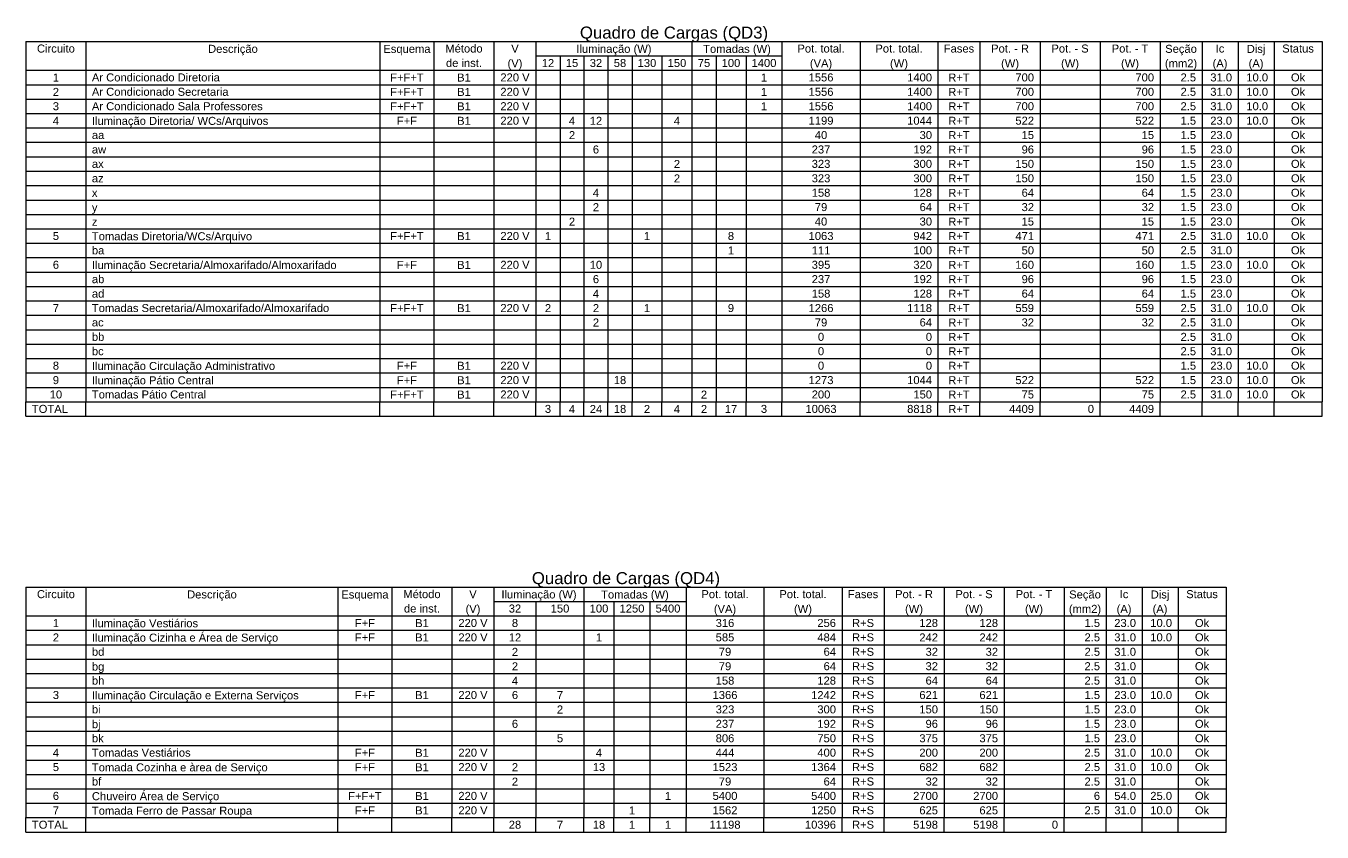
# Model space of a CAD drawing. Extents: x 175 to 700, y 53 to 250.
# Drawn here: x 564.85 to 582, y 187.68 to 198.34 of the extents above; entities that cross this region are included whole.
import ezdxf

# ---------------------------------------------------------------- set-up
doc = ezdxf.new("R2010")
doc.units = 0
doc.header["$LTSCALE"] = 2
for name, color, linetype, lineweight in [('DI-Linhas do quadro', 1, 'CONTINUOUS', 30), ('DI-Textos do quadro', 7, 'CONTINUOUS', 20), ('DI-Título do quadro', 1, 'CONTINUOUS', 30)]:
    doc.layers.add(name, color=color, linetype=linetype, lineweight=lineweight)
doc.styles.add('Arial', font='arial.ttf')

msp = doc.modelspace()

# ---------------------------------------------------------------- linework, layer by layer
at = {"layer": 'DI-Linhas do quadro', "linetype": 'Continuous'}
for p, q in [((564.847, 198.136), (582.003, 198.136)), ((564.847, 198.136), (564.847, 193.371)), ((565.641, 198.136), (565.641, 193.371)), ((569.533, 198.136), (569.533, 193.371)), ((570.248, 198.136), (570.248, 193.371)), ((571.042, 198.136), (571.042, 193.371)), ((571.598, 198.136), (571.598, 193.371)), ((573.663, 198.136), (573.663, 193.371)), ((574.854, 198.136), (574.854, 193.371)), ((575.887, 198.136), (575.887, 193.371)), ((576.919, 198.136), (576.919, 193.371)), ((577.475, 198.136), (577.475, 193.371)), ((578.27, 198.136), (578.27, 193.371)), ((579.064, 198.136), (579.064, 193.371)), ((579.858, 198.136), (579.858, 193.371)), ((580.414, 198.136), (580.414, 193.371)), ((580.891, 198.136), (580.891, 193.371)), ((581.367, 198.136), (581.367, 193.371)), ((582.003, 198.136), (582.003, 193.371)), ((571.598, 197.945), (573.663, 197.945)), ((571.916, 197.945), (571.916, 193.371)), ((572.233, 197.945), (572.233, 193.371)), ((572.551, 197.945), (572.551, 193.371)), ((572.869, 197.945), (572.869, 193.371)), ((573.266, 197.945), (573.266, 193.371)), ((573.663, 197.945), (574.854, 197.945)), ((573.981, 197.945), (573.981, 193.371)), ((574.378, 197.945), (574.378, 193.371)), ((564.847, 197.755), (582.003, 197.755)), ((564.847, 197.564), (582.003, 197.564)), ((564.847, 197.374), (582.003, 197.374)), ((564.847, 197.183), (582.003, 197.183)), ((564.847, 196.992), (582.003, 196.992)), ((564.847, 196.802), (582.003, 196.802)), ((564.847, 196.611), (582.003, 196.611)), ((564.847, 196.42), (582.003, 196.42)), ((564.847, 196.23), (582.003, 196.23)), ((564.847, 196.039), (582.003, 196.039)), ((564.847, 195.849), (582.003, 195.849)), ((564.847, 195.658), (582.003, 195.658)), ((564.847, 195.467), (582.003, 195.467)), ((564.847, 195.277), (582.003, 195.277)), ((564.847, 195.086), (582.003, 195.086)), ((564.847, 194.896), (582.003, 194.896)), ((564.847, 194.705), (582.003, 194.705)), ((564.847, 194.514), (582.003, 194.514)), ((564.847, 194.324), (582.003, 194.324)), ((564.847, 194.133), (582.003, 194.133)), ((564.847, 193.942), (582.003, 193.942)), ((564.847, 193.752), (582.003, 193.752)), ((564.847, 193.561), (582.003, 193.561)), ((564.847, 193.371), (582.003, 193.371)), ((564.847, 193.18), (564.847, 193.371)), ((564.847, 193.18), (564.847, 193.371)), ((565.641, 193.18), (565.641, 193.371)), ((569.533, 193.18), (569.533, 193.371)), ((570.248, 193.18), (570.248, 193.371)), ((571.042, 193.18), (571.042, 193.371)), ((571.598, 193.18), (571.598, 193.371)), ((571.916, 193.18), (571.916, 193.371)), ((572.233, 193.18), (572.233, 193.371)), ((572.551, 193.18), (572.551, 193.371)), ((572.869, 193.18), (572.869, 193.371)), ((573.266, 193.18), (573.266, 193.371)), ((573.663, 193.18), (573.663, 193.371)), ((573.981, 193.18), (573.981, 193.371)), ((574.378, 193.18), (574.378, 193.371)), ((574.854, 193.18), (574.854, 193.371)), ((575.887, 193.18), (575.887, 193.371)), ((576.919, 193.18), (576.919, 193.371)), ((577.475, 193.18), (577.475, 193.371)), ((578.27, 193.18), (578.27, 193.371)), ((579.064, 193.18), (579.064, 193.371)), ((579.858, 193.18), (579.858, 193.371)), ((580.414, 193.18), (580.414, 193.371)), ((580.891, 193.18), (580.891, 193.371)), ((581.367, 193.18), (581.367, 193.371)), ((582.003, 193.18), (582.003, 193.371)), ((564.847, 193.18), (582.003, 193.18)), ((564.847, 190.921), (580.732, 190.921)), ((564.847, 190.921), (564.847, 187.871)), ((565.641, 190.921), (565.641, 187.871)), ((568.977, 190.921), (568.977, 187.871)), ((569.692, 190.921), (569.692, 187.871)), ((570.486, 190.921), (570.486, 187.871)), ((571.042, 190.921), (571.042, 187.871)), ((572.233, 190.921), (572.233, 187.871)), ((573.584, 190.921), (573.584, 187.871)), ((574.616, 190.921), (574.616, 187.871)), ((575.649, 190.921), (575.649, 187.871)), ((576.205, 190.921), (576.205, 187.871)), ((576.999, 190.921), (576.999, 187.871)), ((577.793, 190.921), (577.793, 187.871)), ((578.587, 190.921), (578.587, 187.871)), ((579.143, 190.921), (579.143, 187.871)), ((579.62, 190.921), (579.62, 187.871)), ((580.096, 190.921), (580.096, 187.871)), ((580.732, 190.921), (580.732, 187.871)), ((571.042, 190.73), (572.233, 190.73)), ((571.598, 190.73), (571.598, 187.871)), ((572.233, 190.73), (573.584, 190.73)), ((572.63, 190.73), (572.63, 187.871)), ((573.107, 190.73), (573.107, 187.871)), ((564.847, 190.539), (580.732, 190.539)), ((564.847, 190.349), (580.732, 190.349)), ((564.847, 190.158), (580.732, 190.158)), ((564.847, 189.968), (580.732, 189.968)), ((564.847, 189.777), (580.732, 189.777)), ((564.847, 189.586), (580.732, 189.586)), ((564.847, 189.396), (580.732, 189.396)), ((564.847, 189.205), (580.732, 189.205)), ((564.847, 189.014), (580.732, 189.014)), ((564.847, 188.824), (580.732, 188.824)), ((564.847, 188.633), (580.732, 188.633)), ((564.847, 188.443), (580.732, 188.443)), ((564.847, 188.252), (580.732, 188.252)), ((564.847, 188.061), (580.732, 188.061)), ((564.847, 187.871), (580.732, 187.871)), ((564.847, 187.68), (564.847, 187.871)), ((564.847, 187.68), (564.847, 187.871)), ((565.641, 187.68), (565.641, 187.871)), ((568.977, 187.68), (568.977, 187.871)), ((569.692, 187.68), (569.692, 187.871)), ((570.486, 187.68), (570.486, 187.871)), ((571.042, 187.68), (571.042, 187.871)), ((571.598, 187.68), (571.598, 187.871)), ((572.233, 187.68), (572.233, 187.871)), ((572.63, 187.68), (572.63, 187.871)), ((573.107, 187.68), (573.107, 187.871)), ((573.584, 187.68), (573.584, 187.871)), ((574.616, 187.68), (574.616, 187.871)), ((575.649, 187.68), (575.649, 187.871)), ((576.205, 187.68), (576.205, 187.871)), ((576.999, 187.68), (576.999, 187.871)), ((577.793, 187.68), (577.793, 187.871)), ((578.587, 187.68), (578.587, 187.871)), ((579.143, 187.68), (579.143, 187.871)), ((579.62, 187.68), (579.62, 187.871)), ((580.096, 187.68), (580.096, 187.871)), ((580.732, 187.68), (580.732, 187.871)), ((564.847, 187.68), (580.732, 187.68))]:
    msp.add_line(p, q, dxfattribs=at)

# ---------------------------------------------------------------- texts
at = {"layer": 'DI-Textos do quadro', "line_spacing_factor": 0.798, "style": 'Arial'}
for s, insert, char_height, width, attachment_point in [('Circuito', (565.244, 197.988), 0.1059, 1.01664, 8), ('Descrição', (567.587, 197.953), 0.1059, 1.14372, 8), ('Esquema', (569.89, 197.953), 0.1059, 0.88956, 8), ('Método', (570.645, 197.988), 0.1059, 0.76248, 8), ('V', (571.32, 197.988), 0.106, 0.12708, 8), ('Iluminação (W)', (572.63, 197.953), 0.1059, 1.77912, 8), ('Tomadas (W)', (574.259, 197.953), 0.1059, 1.39788, 8), ('Pot. total.', (575.371, 197.988), 0.1059, 1.39788, 8), ('Pot. total.', (576.403, 197.988), 0.1059, 1.39788, 8), ('Fases', (577.197, 197.988), 0.1059, 0.6354, 8), ('Pot. - R', (577.873, 197.988), 0.1059, 1.01664, 8), ('Pot. - S', (578.667, 197.988), 0.1059, 1.01664, 8), ('Pot. - T', (579.461, 197.988), 0.1059, 1.01664, 8), ('Seção', (580.136, 197.953), 0.1059, 0.6354, 8), ('Ic', (580.652, 197.988), 0.1059, 0.25416, 8), ('Disj', (581.129, 197.953), 0.1059, 0.50832, 8), ('Status', (581.685, 197.988), 0.1059, 0.76248, 8), ('de inst.', (570.645, 197.797), 0.1059, 1.01664, 8), ('(V)', (571.32, 197.762), 0.1059, 0.38124, 8), ('12', (571.757, 197.797), 0.1059, 0.25416, 8), ('15', (572.075, 197.797), 0.1059, 0.25416, 8), ('32', (572.392, 197.797), 0.1059, 0.25416, 8), ('58', (572.71, 197.797), 0.1059, 0.25416, 8), ('130', (573.067, 197.797), 0.1059, 0.38124, 8), ('150', (573.464, 197.797), 0.1059, 0.38124, 8), ('75', (573.822, 197.797), 0.1059, 0.25416, 8), ('100', (574.179, 197.797), 0.1059, 0.38124, 8), ('1400', (574.616, 197.797), 0.1059, 0.50832, 8), ('(VA)', (575.371, 197.762), 0.1059, 0.50832, 8), ('(W)', (576.403, 197.762), 0.1059, 0.38124, 8), ('(W)', (577.873, 197.762), 0.1059, 0.38124, 8), ('(W)', (578.667, 197.762), 0.1059, 0.38124, 8), ('(W)', (579.461, 197.762), 0.1059, 0.38124, 8), ('(mm2)', (580.136, 197.762), 0.1059, 0.6354, 8), ('(A)', (580.652, 197.762), 0.1059, 0.38124, 8), ('(A)', (581.129, 197.762), 0.1059, 0.38124, 8), ('1', (565.244, 197.606), 0.106, 0.12708, 8), ('Ar Condicionado Diretoria', (565.72, 197.606), 0.1059, 3.177, 7), ('F+F+T', (569.89, 197.606), 0.1059, 0.6354, 8), ('B1', (570.645, 197.606), 0.1059, 0.25416, 8), ('220 V', (571.32, 197.606), 0.1059, 0.6354, 8), ('1', (574.616, 197.606), 0.106, 0.12708, 8), ('1556', (575.371, 197.606), 0.1059, 0.50832, 8), ('1400', (576.84, 197.606), 0.1059, 0.50832, 9), ('R+T', (577.197, 197.606), 0.1059, 0.38124, 8), ('700', (578.19, 197.606), 0.1059, 0.38124, 9), ('700', (579.779, 197.606), 0.1059, 0.38124, 9), ('2.5', (580.335, 197.606), 0.1059, 0.38124, 9), ('31.0', (580.811, 197.606), 0.1059, 0.50832, 9), ('10.0', (581.288, 197.606), 0.1059, 0.50832, 9), ('Ok', (581.685, 197.606), 0.1059, 0.25416, 8), ('2', (565.244, 197.416), 0.106, 0.12708, 8), ('Ar Condicionado Secretaria', (565.72, 197.416), 0.1059, 3.30408, 7), ('F+F+T', (569.89, 197.416), 0.1059, 0.6354, 8), ('B1', (570.645, 197.416), 0.1059, 0.25416, 8), ('220 V', (571.32, 197.416), 0.1059, 0.6354, 8), ('1', (574.616, 197.416), 0.106, 0.12708, 8), ('1556', (575.371, 197.416), 0.1059, 0.50832, 8), ('1400', (576.84, 197.416), 0.1059, 0.50832, 9), ('R+T', (577.197, 197.416), 0.1059, 0.38124, 8), ('700', (578.19, 197.416), 0.1059, 0.38124, 9), ('700', (579.779, 197.416), 0.1059, 0.38124, 9), ('2.5', (580.335, 197.416), 0.1059, 0.38124, 9), ('31.0', (580.811, 197.416), 0.1059, 0.50832, 9), ('10.0', (581.288, 197.416), 0.1059, 0.50832, 9), ('Ok', (581.685, 197.416), 0.1059, 0.25416, 8), ('3', (565.244, 197.225), 0.106, 0.12708, 8), ('Ar Condicionado Sala Professores', (565.72, 197.225), 0.1059, 4.06656, 7), ('F+F+T', (569.89, 197.225), 0.1059, 0.6354, 8), ('B1', (570.645, 197.225), 0.1059, 0.25416, 8), ('220 V', (571.32, 197.225), 0.1059, 0.6354, 8), ('1', (574.616, 197.225), 0.106, 0.12708, 8), ('1556', (575.371, 197.225), 0.1059, 0.50832, 8), ('1400', (576.84, 197.225), 0.1059, 0.50832, 9), ('R+T', (577.197, 197.225), 0.1059, 0.38124, 8), ('700', (578.19, 197.225), 0.1059, 0.38124, 9), ('700', (579.779, 197.225), 0.1059, 0.38124, 9), ('2.5', (580.335, 197.225), 0.1059, 0.38124, 9), ('31.0', (580.811, 197.225), 0.1059, 0.50832, 9), ('10.0', (581.288, 197.225), 0.1059, 0.50832, 9), ('Ok', (581.685, 197.225), 0.1059, 0.25416, 8), ('4', (565.244, 197.034), 0.106, 0.12708, 8), ('Iluminação Diretoria/ WCs/Arquivos', (565.72, 197), 0.1059, 4.32072, 7), ('F+F', (569.89, 197.034), 0.1059, 0.38124, 8), ('B1', (570.645, 197.034), 0.1059, 0.25416, 8), ('220 V', (571.32, 197.034), 0.1059, 0.6354, 8), ('4', (572.075, 197.034), 0.106, 0.12708, 8), ('12', (572.392, 197.034), 0.1059, 0.25416, 8), ('4', (573.464, 197.034), 0.106, 0.12708, 8), ('1199', (575.371, 197.034), 0.1059, 0.50832, 8), ('1044', (576.84, 197.034), 0.1059, 0.50832, 9), ('R+T', (577.197, 197.034), 0.1059, 0.38124, 8), ('522', (578.19, 197.034), 0.1059, 0.38124, 9), ('522', (579.779, 197.034), 0.1059, 0.38124, 9), ('1.5', (580.335, 197.034), 0.1059, 0.38124, 9), ('23.0', (580.811, 197.034), 0.1059, 0.50832, 9), ('10.0', (581.288, 197.034), 0.1059, 0.50832, 9), ('Ok', (581.685, 197.034), 0.1059, 0.25416, 8), ('2', (572.075, 196.844), 0.106, 0.12708, 8), ('40', (575.371, 196.844), 0.1059, 0.25416, 8), ('30', (576.84, 196.844), 0.1059, 0.25416, 9), ('R+T', (577.197, 196.844), 0.1059, 0.38124, 8), ('15', (578.19, 196.844), 0.1059, 0.25416, 9), ('15', (579.779, 196.844), 0.1059, 0.25416, 9), ('1.5', (580.335, 196.844), 0.1059, 0.38124, 9), ('23.0', (580.811, 196.844), 0.1059, 0.50832, 9), ('Ok', (581.685, 196.844), 0.1059, 0.25416, 8), ('aa', (565.72, 196.844), 0.1059, 0.25416, 7), ('aw', (565.72, 196.653), 0.1059, 0.25416, 7), ('6', (572.392, 196.653), 0.106, 0.12708, 8), ('237', (575.371, 196.653), 0.1059, 0.38124, 8), ('192', (576.84, 196.653), 0.1059, 0.38124, 9), ('R+T', (577.197, 196.653), 0.1059, 0.38124, 8), ('96', (578.19, 196.653), 0.1059, 0.25416, 9), ('96', (579.779, 196.653), 0.1059, 0.25416, 9), ('1.5', (580.335, 196.653), 0.1059, 0.38124, 9), ('23.0', (580.811, 196.653), 0.1059, 0.50832, 9), ('Ok', (581.685, 196.653), 0.1059, 0.25416, 8), ('ax', (565.72, 196.463), 0.1059, 0.25416, 7), ('2', (573.464, 196.463), 0.106, 0.12708, 8), ('323', (575.371, 196.463), 0.1059, 0.38124, 8), ('300', (576.84, 196.463), 0.1059, 0.38124, 9), ('R+T', (577.197, 196.463), 0.1059, 0.38124, 8), ('150', (578.19, 196.463), 0.1059, 0.38124, 9), ('150', (579.779, 196.463), 0.1059, 0.38124, 9), ('1.5', (580.335, 196.463), 0.1059, 0.38124, 9), ('23.0', (580.811, 196.463), 0.1059, 0.50832, 9), ('Ok', (581.685, 196.463), 0.1059, 0.25416, 8), ('az', (565.72, 196.272), 0.1059, 0.25416, 7), ('2', (573.464, 196.272), 0.106, 0.12708, 8), ('323', (575.371, 196.272), 0.1059, 0.38124, 8), ('300', (576.84, 196.272), 0.1059, 0.38124, 9), ('R+T', (577.197, 196.272), 0.1059, 0.38124, 8), ('150', (578.19, 196.272), 0.1059, 0.38124, 9), ('150', (579.779, 196.272), 0.1059, 0.38124, 9), ('1.5', (580.335, 196.272), 0.1059, 0.38124, 9), ('23.0', (580.811, 196.272), 0.1059, 0.50832, 9), ('Ok', (581.685, 196.272), 0.1059, 0.25416, 8), ('x', (565.72, 196.081), 0.106, 0.12708, 7), ('4', (572.392, 196.081), 0.106, 0.12708, 8), ('158', (575.371, 196.081), 0.1059, 0.38124, 8), ('128', (576.84, 196.081), 0.1059, 0.38124, 9), ('R+T', (577.197, 196.081), 0.1059, 0.38124, 8), ('64', (578.19, 196.081), 0.1059, 0.25416, 9), ('64', (579.779, 196.081), 0.1059, 0.25416, 9), ('1.5', (580.335, 196.081), 0.1059, 0.38124, 9), ('23.0', (580.811, 196.081), 0.1059, 0.50832, 9), ('Ok', (581.685, 196.081), 0.1059, 0.25416, 8), ('y', (565.72, 195.856), 0.106, 0.12708, 7), ('2', (572.392, 195.891), 0.106, 0.12708, 8), ('79', (575.371, 195.891), 0.1059, 0.25416, 8), ('64', (576.84, 195.891), 0.1059, 0.25416, 9), ('R+T', (577.197, 195.891), 0.1059, 0.38124, 8), ('32', (578.19, 195.891), 0.1059, 0.25416, 9), ('32', (579.779, 195.891), 0.1059, 0.25416, 9), ('1.5', (580.335, 195.891), 0.1059, 0.38124, 9), ('23.0', (580.811, 195.891), 0.1059, 0.50832, 9), ('Ok', (581.685, 195.891), 0.1059, 0.25416, 8), ('z', (565.72, 195.7), 0.106, 0.12708, 7), ('2', (572.075, 195.7), 0.106, 0.12708, 8), ('40', (575.371, 195.7), 0.1059, 0.25416, 8), ('30', (576.84, 195.7), 0.1059, 0.25416, 9), ('R+T', (577.197, 195.7), 0.1059, 0.38124, 8), ('15', (578.19, 195.7), 0.1059, 0.25416, 9), ('15', (579.779, 195.7), 0.1059, 0.25416, 9), ('1.5', (580.335, 195.7), 0.1059, 0.38124, 9), ('23.0', (580.811, 195.7), 0.1059, 0.50832, 9), ('Ok', (581.685, 195.7), 0.1059, 0.25416, 8), ('5', (565.244, 195.509), 0.106, 0.12708, 8), ('Tomadas Diretoria/WCs/Arquivo', (565.72, 195.475), 0.1059, 3.68532, 7), ('F+F+T', (569.89, 195.509), 0.1059, 0.6354, 8), ('B1', (570.645, 195.509), 0.1059, 0.25416, 8), ('220 V', (571.32, 195.509), 0.1059, 0.6354, 8), ('1', (571.757, 195.509), 0.106, 0.12708, 8), ('1', (573.067, 195.509), 0.106, 0.12708, 8), ('8', (574.179, 195.509), 0.106, 0.12708, 8), ('1063', (575.371, 195.509), 0.1059, 0.50832, 8), ('942', (576.84, 195.509), 0.1059, 0.38124, 9), ('R+T', (577.197, 195.509), 0.1059, 0.38124, 8), ('471', (578.19, 195.509), 0.1059, 0.38124, 9), ('471', (579.779, 195.509), 0.1059, 0.38124, 9), ('2.5', (580.335, 195.509), 0.1059, 0.38124, 9), ('31.0', (580.811, 195.509), 0.1059, 0.50832, 9), ('10.0', (581.288, 195.509), 0.1059, 0.50832, 9), ('Ok', (581.685, 195.509), 0.1059, 0.25416, 8), ('ba', (565.72, 195.319), 0.1059, 0.25416, 7), ('1', (574.179, 195.319), 0.106, 0.12708, 8), ('111', (575.371, 195.319), 0.1059, 0.38124, 8), ('100', (576.84, 195.319), 0.1059, 0.38124, 9), ('R+T', (577.197, 195.319), 0.1059, 0.38124, 8), ('50', (578.19, 195.319), 0.1059, 0.25416, 9), ('50', (579.779, 195.319), 0.1059, 0.25416, 9), ('2.5', (580.335, 195.319), 0.1059, 0.38124, 9), ('31.0', (580.811, 195.319), 0.1059, 0.50832, 9), ('Ok', (581.685, 195.319), 0.1059, 0.25416, 8), ('6', (565.244, 195.128), 0.106, 0.12708, 8), ('Iluminação Secretaria/Almoxarifado/Almoxarifado', (565.72, 195.094), 0.1059, 5.97276, 7), ('F+F', (569.89, 195.128), 0.1059, 0.38124, 8), ('B1', (570.645, 195.128), 0.1059, 0.25416, 8), ('220 V', (571.32, 195.128), 0.1059, 0.6354, 8), ('10', (572.392, 195.128), 0.1059, 0.25416, 8), ('395', (575.371, 195.128), 0.1059, 0.38124, 8), ('320', (576.84, 195.128), 0.1059, 0.38124, 9), ('R+T', (577.197, 195.128), 0.1059, 0.38124, 8), ('160', (578.19, 195.128), 0.1059, 0.38124, 9), ('160', (579.779, 195.128), 0.1059, 0.38124, 9), ('1.5', (580.335, 195.128), 0.1059, 0.38124, 9), ('23.0', (580.811, 195.128), 0.1059, 0.50832, 9), ('10.0', (581.288, 195.128), 0.1059, 0.50832, 9), ('Ok', (581.685, 195.128), 0.1059, 0.25416, 8), ('ab', (565.72, 194.938), 0.1059, 0.25416, 7), ('6', (572.392, 194.938), 0.106, 0.12708, 8), ('237', (575.371, 194.938), 0.1059, 0.38124, 8), ('192', (576.84, 194.938), 0.1059, 0.38124, 9), ('R+T', (577.197, 194.938), 0.1059, 0.38124, 8), ('96', (578.19, 194.938), 0.1059, 0.25416, 9), ('96', (579.779, 194.938), 0.1059, 0.25416, 9), ('1.5', (580.335, 194.938), 0.1059, 0.38124, 9), ('23.0', (580.811, 194.938), 0.1059, 0.50832, 9), ('Ok', (581.685, 194.938), 0.1059, 0.25416, 8), ('ad', (565.72, 194.747), 0.1059, 0.25416, 7), ('4', (572.392, 194.747), 0.106, 0.12708, 8), ('158', (575.371, 194.747), 0.1059, 0.38124, 8), ('128', (576.84, 194.747), 0.1059, 0.38124, 9), ('R+T', (577.197, 194.747), 0.1059, 0.38124, 8), ('64', (578.19, 194.747), 0.1059, 0.25416, 9), ('64', (579.779, 194.747), 0.1059, 0.25416, 9), ('1.5', (580.335, 194.747), 0.1059, 0.38124, 9), ('23.0', (580.811, 194.747), 0.1059, 0.50832, 9), ('Ok', (581.685, 194.747), 0.1059, 0.25416, 8), ('7', (565.244, 194.556), 0.106, 0.12708, 8), ('Tomadas Secretaria/Almoxarifado/Almoxarifado', (565.72, 194.556), 0.1059, 5.59152, 7), ('F+F+T', (569.89, 194.556), 0.1059, 0.6354, 8), ('B1', (570.645, 194.556), 0.1059, 0.25416, 8), ('220 V', (571.32, 194.556), 0.1059, 0.6354, 8), ('2', (571.757, 194.556), 0.106, 0.12708, 8), ('2', (572.392, 194.556), 0.106, 0.12708, 8), ('1', (573.067, 194.556), 0.106, 0.12708, 8), ('9', (574.179, 194.556), 0.106, 0.12708, 8), ('1266', (575.371, 194.556), 0.1059, 0.50832, 8), ('1118', (576.84, 194.556), 0.1059, 0.50832, 9), ('R+T', (577.197, 194.556), 0.1059, 0.38124, 8), ('559', (578.19, 194.556), 0.1059, 0.38124, 9), ('559', (579.779, 194.556), 0.1059, 0.38124, 9), ('2.5', (580.335, 194.556), 0.1059, 0.38124, 9), ('31.0', (580.811, 194.556), 0.1059, 0.50832, 9), ('10.0', (581.288, 194.556), 0.1059, 0.50832, 9), ('Ok', (581.685, 194.556), 0.1059, 0.25416, 8), ('ac', (565.72, 194.366), 0.1059, 0.25416, 7), ('2', (572.392, 194.366), 0.106, 0.12708, 8), ('79', (575.371, 194.366), 0.1059, 0.25416, 8), ('64', (576.84, 194.366), 0.1059, 0.25416, 9), ('R+T', (577.197, 194.366), 0.1059, 0.38124, 8), ('32', (578.19, 194.366), 0.1059, 0.25416, 9), ('32', (579.779, 194.366), 0.1059, 0.25416, 9), ('2.5', (580.335, 194.366), 0.1059, 0.38124, 9), ('31.0', (580.811, 194.366), 0.1059, 0.50832, 9), ('Ok', (581.685, 194.366), 0.1059, 0.25416, 8), ('bb', (565.72, 194.175), 0.1059, 0.25416, 7), ('0', (575.371, 194.175), 0.106, 0.12708, 8), ('0', (576.84, 194.175), 0.106, 0.12708, 9), ('R+T', (577.197, 194.175), 0.1059, 0.38124, 8), ('2.5', (580.335, 194.175), 0.1059, 0.38124, 9), ('31.0', (580.811, 194.175), 0.1059, 0.50832, 9), ('Ok', (581.685, 194.175), 0.1059, 0.25416, 8), ('bc', (565.72, 193.985), 0.1059, 0.25416, 7), ('0', (575.371, 193.985), 0.106, 0.12708, 8), ('0', (576.84, 193.985), 0.106, 0.12708, 9), ('R+T', (577.197, 193.985), 0.1059, 0.38124, 8), ('2.5', (580.335, 193.985), 0.1059, 0.38124, 9), ('31.0', (580.811, 193.985), 0.1059, 0.50832, 9), ('Ok', (581.685, 193.985), 0.1059, 0.25416, 8), ('8', (565.244, 193.794), 0.106, 0.12708, 8), ('Iluminação Circulação Administrativo', (565.72, 193.759), 0.1059, 4.57488, 7), ('F+F', (569.89, 193.794), 0.1059, 0.38124, 8), ('B1', (570.645, 193.794), 0.1059, 0.25416, 8), ('220 V', (571.32, 193.794), 0.1059, 0.6354, 8), ('0', (575.371, 193.794), 0.106, 0.12708, 8), ('0', (576.84, 193.794), 0.106, 0.12708, 9), ('R+T', (577.197, 193.794), 0.1059, 0.38124, 8), ('1.5', (580.335, 193.794), 0.1059, 0.38124, 9), ('23.0', (580.811, 193.794), 0.1059, 0.50832, 9), ('10.0', (581.288, 193.794), 0.1059, 0.50832, 9), ('Ok', (581.685, 193.794), 0.1059, 0.25416, 8), ('9', (565.244, 193.603), 0.106, 0.12708, 8), ('Iluminação Pátio Central', (565.72, 193.569), 0.1059, 3.04992, 7), ('F+F', (569.89, 193.603), 0.1059, 0.38124, 8), ('B1', (570.645, 193.603), 0.1059, 0.25416, 8), ('220 V', (571.32, 193.603), 0.1059, 0.6354, 8), ('18', (572.71, 193.603), 0.1059, 0.25416, 8), ('1273', (575.371, 193.603), 0.1059, 0.50832, 8), ('1044', (576.84, 193.603), 0.1059, 0.50832, 9), ('R+T', (577.197, 193.603), 0.1059, 0.38124, 8), ('522', (578.19, 193.603), 0.1059, 0.38124, 9), ('522', (579.779, 193.603), 0.1059, 0.38124, 9), ('1.5', (580.335, 193.603), 0.1059, 0.38124, 9), ('23.0', (580.811, 193.603), 0.1059, 0.50832, 9), ('10.0', (581.288, 193.603), 0.1059, 0.50832, 9), ('Ok', (581.685, 193.603), 0.1059, 0.25416, 8), ('10', (565.244, 193.413), 0.1059, 0.25416, 8), ('Tomadas Pátio Central', (565.72, 193.413), 0.1059, 2.66868, 7), ('F+F+T', (569.89, 193.413), 0.1059, 0.6354, 8), ('B1', (570.645, 193.413), 0.1059, 0.25416, 8), ('220 V', (571.32, 193.413), 0.1059, 0.6354, 8), ('2', (573.822, 193.413), 0.106, 0.12708, 8), ('200', (575.371, 193.413), 0.1059, 0.38124, 8), ('150', (576.84, 193.413), 0.1059, 0.38124, 9), ('R+T', (577.197, 193.413), 0.1059, 0.38124, 8), ('75', (578.19, 193.413), 0.1059, 0.25416, 9), ('75', (579.779, 193.413), 0.1059, 0.25416, 9), ('2.5', (580.335, 193.413), 0.1059, 0.38124, 9), ('31.0', (580.811, 193.413), 0.1059, 0.50832, 9), ('10.0', (581.288, 193.413), 0.1059, 0.50832, 9), ('Ok', (581.685, 193.413), 0.1059, 0.25416, 8), ('TOTAL', (564.926, 193.222), 0.1059, 0.6354, 7), ('3', (571.757, 193.222), 0.106, 0.12708, 8), ('4', (572.075, 193.222), 0.106, 0.12708, 8), ('24', (572.392, 193.222), 0.1059, 0.25416, 8), ('18', (572.71, 193.222), 0.1059, 0.25416, 8), ('2', (573.067, 193.222), 0.106, 0.12708, 8), ('4', (573.464, 193.222), 0.106, 0.12708, 8), ('2', (573.822, 193.222), 0.106, 0.12708, 8), ('17', (574.179, 193.222), 0.1059, 0.25416, 8), ('3', (574.616, 193.222), 0.106, 0.12708, 8), ('10063', (575.371, 193.222), 0.1059, 0.6354, 8), ('8818', (576.84, 193.222), 0.1059, 0.50832, 9), ('R+T', (577.197, 193.222), 0.1059, 0.38124, 8), ('4409', (578.19, 193.222), 0.1059, 0.50832, 9), ('0', (578.984, 193.222), 0.106, 0.12708, 9), ('4409', (579.779, 193.222), 0.1059, 0.50832, 9), ('Circuito', (565.244, 190.772), 0.1059, 1.01664, 8), ('Descrição', (567.309, 190.737), 0.1059, 1.14372, 8), ('Esquema', (569.334, 190.737), 0.1059, 0.88956, 8), ('Método', (570.089, 190.772), 0.1059, 0.76248, 8), ('V', (570.764, 190.772), 0.106, 0.12708, 8), ('Iluminação (W)', (571.638, 190.737), 0.1059, 1.77912, 8), ('Tomadas (W)', (572.908, 190.737), 0.1059, 1.39788, 8), ('Pot. total.', (574.1, 190.772), 0.1059, 1.39788, 8), ('Pot. total.', (575.132, 190.772), 0.1059, 1.39788, 8), ('Fases', (575.927, 190.772), 0.1059, 0.6354, 8), ('Pot. - R', (576.602, 190.772), 0.1059, 1.01664, 8), ('Pot. - S', (577.396, 190.772), 0.1059, 1.01664, 8), ('Pot. - T', (578.19, 190.772), 0.1059, 1.01664, 8), ('Seção', (578.865, 190.737), 0.1059, 0.6354, 8), ('Ic', (579.382, 190.772), 0.1059, 0.25416, 8), ('Disj', (579.858, 190.737), 0.1059, 0.50832, 8), ('Status', (580.414, 190.772), 0.1059, 0.76248, 8), ('de inst.', (570.089, 190.582), 0.1059, 1.01664, 8), ('(V)', (570.764, 190.547), 0.1059, 0.38124, 8), ('32', (571.32, 190.582), 0.1059, 0.25416, 8), ('150', (571.916, 190.582), 0.1059, 0.38124, 8), ('100', (572.432, 190.582), 0.1059, 0.38124, 8), ('1250', (572.869, 190.582), 0.1059, 0.50832, 8), ('5400', (573.345, 190.582), 0.1059, 0.50832, 8), ('(VA)', (574.1, 190.547), 0.1059, 0.50832, 8), ('(W)', (575.132, 190.547), 0.1059, 0.38124, 8), ('(W)', (576.602, 190.547), 0.1059, 0.38124, 8), ('(W)', (577.396, 190.547), 0.1059, 0.38124, 8), ('(W)', (578.19, 190.547), 0.1059, 0.38124, 8), ('(mm2)', (578.865, 190.547), 0.1059, 0.6354, 8), ('(A)', (579.382, 190.547), 0.1059, 0.38124, 8), ('(A)', (579.858, 190.547), 0.1059, 0.38124, 8), ('1', (565.244, 190.391), 0.106, 0.12708, 8), ('Iluminação Vestiários', (565.72, 190.356), 0.1059, 2.66868, 7), ('F+F', (569.334, 190.391), 0.1059, 0.38124, 8), ('B1', (570.089, 190.391), 0.1059, 0.25416, 8), ('220 V', (570.764, 190.391), 0.1059, 0.6354, 8), ('8', (571.32, 190.391), 0.106, 0.12708, 8), ('316', (574.1, 190.391), 0.1059, 0.38124, 8), ('256', (575.569, 190.391), 0.1059, 0.38124, 9), ('R+S', (575.927, 190.391), 0.1059, 0.38124, 8), ('128', (576.919, 190.391), 0.1059, 0.38124, 9), ('128', (577.714, 190.391), 0.1059, 0.38124, 9), ('1.5', (579.064, 190.391), 0.1059, 0.38124, 9), ('23.0', (579.54, 190.391), 0.1059, 0.50832, 9), ('10.0', (580.017, 190.391), 0.1059, 0.50832, 9), ('Ok', (580.414, 190.391), 0.1059, 0.25416, 8), ('2', (565.244, 190.201), 0.106, 0.12708, 8), ('Iluminação Cizinha e Área de Serviço', (565.72, 190.166), 0.1059, 4.57488, 7), ('F+F', (569.334, 190.201), 0.1059, 0.38124, 8), ('B1', (570.089, 190.201), 0.1059, 0.25416, 8), ('220 V', (570.764, 190.201), 0.1059, 0.6354, 8), ('12', (571.32, 190.201), 0.1059, 0.25416, 8), ('1', (572.432, 190.201), 0.106, 0.12708, 8), ('585', (574.1, 190.201), 0.1059, 0.38124, 8), ('484', (575.569, 190.201), 0.1059, 0.38124, 9), ('R+S', (575.927, 190.201), 0.1059, 0.38124, 8), ('242', (576.919, 190.201), 0.1059, 0.38124, 9), ('242', (577.714, 190.201), 0.1059, 0.38124, 9), ('2.5', (579.064, 190.201), 0.1059, 0.38124, 9), ('31.0', (579.54, 190.201), 0.1059, 0.50832, 9), ('10.0', (580.017, 190.201), 0.1059, 0.50832, 9), ('Ok', (580.414, 190.201), 0.1059, 0.25416, 8), ('bd', (565.72, 190.01), 0.1059, 0.25416, 7), ('2', (571.32, 190.01), 0.106, 0.12708, 8), ('79', (574.1, 190.01), 0.1059, 0.25416, 8), ('64', (575.569, 190.01), 0.1059, 0.25416, 9), ('R+S', (575.927, 190.01), 0.1059, 0.38124, 8), ('32', (576.919, 190.01), 0.1059, 0.25416, 9), ('32', (577.714, 190.01), 0.1059, 0.25416, 9), ('2.5', (579.064, 190.01), 0.1059, 0.38124, 9), ('31.0', (579.54, 190.01), 0.1059, 0.50832, 9), ('Ok', (580.414, 190.01), 0.1059, 0.25416, 8), ('bg', (565.72, 189.784), 0.1059, 0.25416, 7), ('2', (571.32, 189.819), 0.106, 0.12708, 8), ('79', (574.1, 189.819), 0.1059, 0.25416, 8), ('64', (575.569, 189.819), 0.1059, 0.25416, 9), ('R+S', (575.927, 189.819), 0.1059, 0.38124, 8), ('32', (576.919, 189.819), 0.1059, 0.25416, 9), ('32', (577.714, 189.819), 0.1059, 0.25416, 9), ('2.5', (579.064, 189.819), 0.1059, 0.38124, 9), ('31.0', (579.54, 189.819), 0.1059, 0.50832, 9), ('Ok', (580.414, 189.819), 0.1059, 0.25416, 8), ('bh', (565.72, 189.629), 0.1059, 0.25416, 7), ('4', (571.32, 189.629), 0.106, 0.12708, 8), ('158', (574.1, 189.629), 0.1059, 0.38124, 8), ('128', (575.569, 189.629), 0.1059, 0.38124, 9), ('R+S', (575.927, 189.629), 0.1059, 0.38124, 8), ('64', (576.919, 189.629), 0.1059, 0.25416, 9), ('64', (577.714, 189.629), 0.1059, 0.25416, 9), ('2.5', (579.064, 189.629), 0.1059, 0.38124, 9), ('31.0', (579.54, 189.629), 0.1059, 0.50832, 9), ('Ok', (580.414, 189.629), 0.1059, 0.25416, 8), ('3', (565.244, 189.438), 0.106, 0.12708, 8), ('Iluminação Circulação e Externa Serviços', (565.72, 189.403), 0.1059, 5.0832, 7), ('F+F', (569.334, 189.438), 0.1059, 0.38124, 8), ('B1', (570.089, 189.438), 0.1059, 0.25416, 8), ('220 V', (570.764, 189.438), 0.1059, 0.6354, 8), ('6', (571.32, 189.438), 0.106, 0.12708, 8), ('7', (571.916, 189.438), 0.106, 0.12708, 8), ('1366', (574.1, 189.438), 0.1059, 0.50832, 8), ('1242', (575.569, 189.438), 0.1059, 0.50832, 9), ('R+S', (575.927, 189.438), 0.1059, 0.38124, 8), ('621', (576.919, 189.438), 0.1059, 0.38124, 9), ('621', (577.714, 189.438), 0.1059, 0.38124, 9), ('1.5', (579.064, 189.438), 0.1059, 0.38124, 9), ('23.0', (579.54, 189.438), 0.1059, 0.50832, 9), ('10.0', (580.017, 189.438), 0.1059, 0.50832, 9), ('Ok', (580.414, 189.438), 0.1059, 0.25416, 8), ('bi', (565.72, 189.248), 0.1059, 0.25416, 7), ('2', (571.916, 189.248), 0.106, 0.12708, 8), ('323', (574.1, 189.248), 0.1059, 0.38124, 8), ('300', (575.569, 189.248), 0.1059, 0.38124, 9), ('R+S', (575.927, 189.248), 0.1059, 0.38124, 8), ('150', (576.919, 189.248), 0.1059, 0.38124, 9), ('150', (577.714, 189.248), 0.1059, 0.38124, 9), ('1.5', (579.064, 189.248), 0.1059, 0.38124, 9), ('23.0', (579.54, 189.248), 0.1059, 0.50832, 9), ('Ok', (580.414, 189.248), 0.1059, 0.25416, 8), ('bj', (565.72, 189.022), 0.1059, 0.25416, 7), ('6', (571.32, 189.057), 0.106, 0.12708, 8), ('237', (574.1, 189.057), 0.1059, 0.38124, 8), ('192', (575.569, 189.057), 0.1059, 0.38124, 9), ('R+S', (575.927, 189.057), 0.1059, 0.38124, 8), ('96', (576.919, 189.057), 0.1059, 0.25416, 9), ('96', (577.714, 189.057), 0.1059, 0.25416, 9), ('1.5', (579.064, 189.057), 0.1059, 0.38124, 9), ('23.0', (579.54, 189.057), 0.1059, 0.50832, 9), ('Ok', (580.414, 189.057), 0.1059, 0.25416, 8), ('bk', (565.72, 188.866), 0.1059, 0.25416, 7), ('5', (571.916, 188.866), 0.106, 0.12708, 8), ('806', (574.1, 188.866), 0.1059, 0.38124, 8), ('750', (575.569, 188.866), 0.1059, 0.38124, 9), ('R+S', (575.927, 188.866), 0.1059, 0.38124, 8), ('375', (576.919, 188.866), 0.1059, 0.38124, 9), ('375', (577.714, 188.866), 0.1059, 0.38124, 9), ('1.5', (579.064, 188.866), 0.1059, 0.38124, 9), ('23.0', (579.54, 188.866), 0.1059, 0.50832, 9), ('Ok', (580.414, 188.866), 0.1059, 0.25416, 8), ('4', (565.244, 188.676), 0.106, 0.12708, 8), ('Tomadas Vestiários', (565.72, 188.676), 0.1059, 2.28744, 7), ('F+F', (569.334, 188.676), 0.1059, 0.38124, 8), ('B1', (570.089, 188.676), 0.1059, 0.25416, 8), ('220 V', (570.764, 188.676), 0.1059, 0.6354, 8), ('4', (572.432, 188.676), 0.106, 0.12708, 8), ('444', (574.1, 188.676), 0.1059, 0.38124, 8), ('400', (575.569, 188.676), 0.1059, 0.38124, 9), ('R+S', (575.927, 188.676), 0.1059, 0.38124, 8), ('200', (576.919, 188.676), 0.1059, 0.38124, 9), ('200', (577.714, 188.676), 0.1059, 0.38124, 9), ('2.5', (579.064, 188.676), 0.1059, 0.38124, 9), ('31.0', (579.54, 188.676), 0.1059, 0.50832, 9), ('10.0', (580.017, 188.676), 0.1059, 0.50832, 9), ('Ok', (580.414, 188.676), 0.1059, 0.25416, 8), ('5', (565.244, 188.485), 0.106, 0.12708, 8), ('Tomada Cozinha e àrea de Serviço', (565.72, 188.45), 0.1059, 4.06656, 7), ('F+F', (569.334, 188.485), 0.1059, 0.38124, 8), ('B1', (570.089, 188.485), 0.1059, 0.25416, 8), ('220 V', (570.764, 188.485), 0.1059, 0.6354, 8), ('2', (571.32, 188.485), 0.106, 0.12708, 8), ('13', (572.432, 188.485), 0.1059, 0.25416, 8), ('1523', (574.1, 188.485), 0.1059, 0.50832, 8), ('1364', (575.569, 188.485), 0.1059, 0.50832, 9), ('R+S', (575.927, 188.485), 0.1059, 0.38124, 8), ('682', (576.919, 188.485), 0.1059, 0.38124, 9), ('682', (577.714, 188.485), 0.1059, 0.38124, 9), ('2.5', (579.064, 188.485), 0.1059, 0.38124, 9), ('31.0', (579.54, 188.485), 0.1059, 0.50832, 9), ('10.0', (580.017, 188.485), 0.1059, 0.50832, 9), ('Ok', (580.414, 188.485), 0.1059, 0.25416, 8), ('bf', (565.72, 188.294), 0.1059, 0.25416, 7), ('2', (571.32, 188.294), 0.106, 0.12708, 8), ('79', (574.1, 188.294), 0.1059, 0.25416, 8), ('64', (575.569, 188.294), 0.1059, 0.25416, 9), ('R+S', (575.927, 188.294), 0.1059, 0.38124, 8), ('32', (576.919, 188.294), 0.1059, 0.25416, 9), ('32', (577.714, 188.294), 0.1059, 0.25416, 9), ('2.5', (579.064, 188.294), 0.1059, 0.38124, 9), ('31.0', (579.54, 188.294), 0.1059, 0.50832, 9), ('Ok', (580.414, 188.294), 0.1059, 0.25416, 8), ('6', (565.244, 188.104), 0.106, 0.12708, 8), ('Chuveiro Área de Serviço', (565.72, 188.069), 0.1059, 3.04992, 7), ('F+F+T', (569.334, 188.104), 0.1059, 0.6354, 8), ('B1', (570.089, 188.104), 0.1059, 0.25416, 8), ('220 V', (570.764, 188.104), 0.1059, 0.6354, 8), ('1', (573.345, 188.104), 0.106, 0.12708, 8), ('5400', (574.1, 188.104), 0.1059, 0.50832, 8), ('5400', (575.569, 188.104), 0.1059, 0.50832, 9), ('R+S', (575.927, 188.104), 0.1059, 0.38124, 8), ('2700', (576.919, 188.104), 0.1059, 0.50832, 9), ('2700', (577.714, 188.104), 0.1059, 0.50832, 9), ('6', (579.064, 188.104), 0.106, 0.12708, 9), ('54.0', (579.54, 188.104), 0.1059, 0.50832, 9), ('25.0', (580.017, 188.104), 0.1059, 0.50832, 9), ('Ok', (580.414, 188.104), 0.1059, 0.25416, 8), ('7', (565.244, 187.913), 0.106, 0.12708, 8), ('Tomada Ferro de Passar Roupa', (565.72, 187.878), 0.1059, 3.55824, 7), ('F+F', (569.334, 187.913), 0.1059, 0.38124, 8), ('B1', (570.089, 187.913), 0.1059, 0.25416, 8), ('220 V', (570.764, 187.913), 0.1059, 0.6354, 8), ('1', (572.869, 187.913), 0.106, 0.12708, 8), ('1562', (574.1, 187.913), 0.1059, 0.50832, 8), ('1250', (575.569, 187.913), 0.1059, 0.50832, 9), ('R+S', (575.927, 187.913), 0.1059, 0.38124, 8), ('625', (576.919, 187.913), 0.1059, 0.38124, 9), ('625', (577.714, 187.913), 0.1059, 0.38124, 9), ('2.5', (579.064, 187.913), 0.1059, 0.38124, 9), ('31.0', (579.54, 187.913), 0.1059, 0.50832, 9), ('10.0', (580.017, 187.913), 0.1059, 0.50832, 9), ('Ok', (580.414, 187.913), 0.1059, 0.25416, 8), ('TOTAL', (564.926, 187.723), 0.1059, 0.6354, 7), ('28', (571.32, 187.723), 0.1059, 0.25416, 8), ('7', (571.916, 187.723), 0.106, 0.12708, 8), ('18', (572.432, 187.723), 0.1059, 0.25416, 8), ('1', (572.869, 187.723), 0.106, 0.12708, 8), ('1', (573.345, 187.723), 0.106, 0.12708, 8), ('11198', (574.1, 187.723), 0.1059, 0.6354, 8), ('10396', (575.569, 187.723), 0.1059, 0.6354, 9), ('R+S', (575.927, 187.723), 0.1059, 0.38124, 8), ('5198', (576.919, 187.723), 0.1059, 0.50832, 9), ('5198', (577.714, 187.723), 0.1059, 0.50832, 9), ('0', (578.508, 187.723), 0.106, 0.12708, 9)]:
    msp.add_mtext(s, dxfattribs=dict(at, insert=insert, char_height=char_height, width=width, attachment_point=attachment_point))
at = {"layer": 'DI-Título do quadro', "char_height": 0.15885, "width": 4.19364, "attachment_point": 8, "line_spacing_factor": 0.798, "style": 'Arial'}
for s, insert in [('Quadro de Cargas (QD3)', (573.425, 198.126)), ('Quadro de Cargas (QD4)', (572.789, 190.911))]:
    msp.add_mtext(s, dxfattribs=dict(at, insert=insert))

doc.saveas('drawing.dxf')
